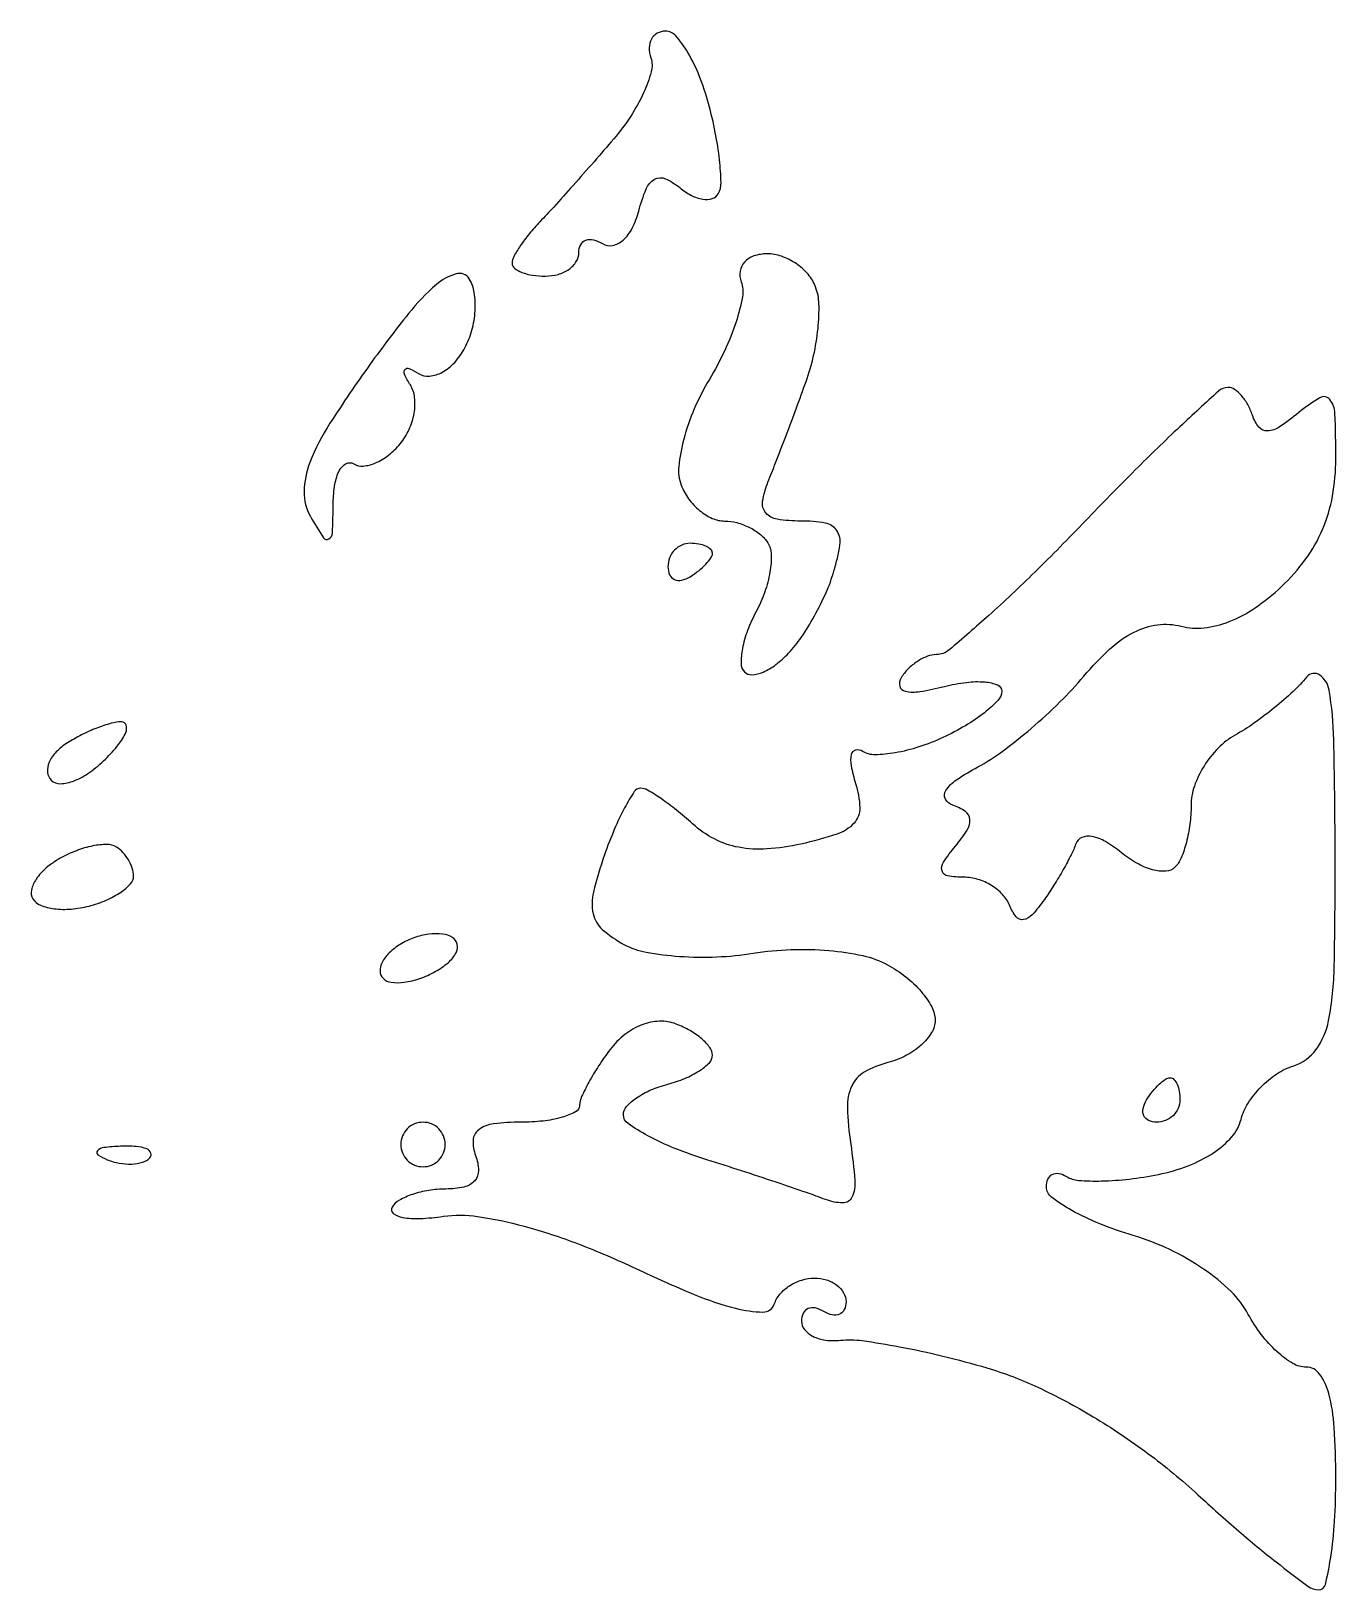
# Model space of a CAD drawing. Extents: x 0 to 102, y 0 to 135.
# Drawn here: x 96.56 to 101.52, y 88.49 to 94.41 of the extents above; entities that cross this region are included whole.
import ezdxf

# ---------------------------------------------------------------- set-up
doc = ezdxf.new("R2010")
doc.units = 0
doc.header["$MEASUREMENT"] = 0

msp = doc.modelspace()

# ---------------------------------------------------------------- linework, layer by layer
for points in [[(98.972531, 94.4136, 0.126175), (98.941243, 94.405577, 0.143625), (98.919472, 94.38372, 0.123967), (98.910997, 94.350734, 0.081819), (98.917206, 94.311882, -0.148448), (98.918636, 94.25897, -0.040616), (98.889774, 94.179638, -0.037308), (98.840655, 94.090721, -0.031398), (98.776206, 94.004528, -0.003053), (98.701489, 93.917763, -0.002599), (98.621615, 93.827102, -0.002619), (98.548055, 93.745345, -0.007401), (98.49555, 93.689289, 0.020231), (98.455066, 93.643782, 0.024158), (98.420864, 93.597681, 0.023951), (98.396207, 93.55674, 0.124181), (98.3898, 93.531343, 0.234203), (98.398982, 93.512815, 0.071771), (98.427077, 93.497201, 0.0548), (98.468099, 93.48653, 0.036265), (98.5167, 93.483, 0.06887), (98.565203, 93.489713, 0.085131), (98.606323, 93.509318, 0.099915), (98.633818, 93.538428, 0.140337), (98.6436, 93.572593, -0.119127), (98.650767, 93.602246, -0.186741), (98.670124, 93.619475, -0.153227), (98.699364, 93.621055, -0.076012), (98.733894, 93.606381, 0.191289), (98.772043, 93.599614, 0.133559), (98.81148, 93.619547, 0.092016), (98.846518, 93.665282, 0.053663), (98.871128, 93.730071, -0.033569), (98.899221, 93.814032, -0.167091), (98.931574, 93.850836, -0.23754), (98.97227, 93.852959, -0.069712), (99.027102, 93.819075, 0.052314), (99.071588, 93.789405, 0.082266), (99.115097, 93.775011, 0.114173), (99.150698, 93.777579, 0.193791), (99.173548, 93.796142, 0.133604), (99.183843, 93.838191, 0.020657), (99.178057, 93.924621, 0.021795), (99.162184, 94.028426, 0.017408), (99.136361, 94.13865, 0.028378), (99.101272, 94.243943, 0.039757), (99.057464, 94.332833, 0.0451), (99.011842, 94.395734, 0.216582)], [(99.358305, 93.5676, 0.08039), (99.309042, 93.559628, 0.126533), (99.27322, 93.536536, 0.148753), (99.256533, 93.50209, 0.127511), (99.260484, 93.46185, -0.135395), (99.265261, 93.403977, -0.03201), (99.240981, 93.309199, -0.030652), (99.197884, 93.200057, -0.026043), (99.139629, 93.090688, 0.033909), (99.082401, 92.979056, 0.036274), (99.042263, 92.863162, 0.038964), (99.023069, 92.759445, 0.118428), (99.032346, 92.688838, 0.066474), (99.060787, 92.636674, 0.062227), (99.102474, 92.592479, 0.066548), (99.150505, 92.56254, 0.106525), (99.197558, 92.5524, -0.065113), (99.244525, 92.546258, -0.051936), (99.292304, 92.528062, -0.053434), (99.333716, 92.50126, -0.084209), (99.361619, 92.469548, -0.134054), (99.374677, 92.425318, -0.047065), (99.369769, 92.35869, -0.042625), (99.350168, 92.282807, -0.038373), (99.317458, 92.208503, 0.032143), (99.284698, 92.136528, 0.043153), (99.265136, 92.067622, 0.049802), (99.259964, 92.010849, 0.196658), (99.27326, 91.97914, 0.218148), (99.301458, 91.96866, 0.081875), (99.343416, 91.9788, 0.061527), (99.392146, 92.006922, 0.041167), (99.440235, 92.049836, 0.041443), (99.488737, 92.110175, 0.022134), (99.53879, 92.191818, 0.021886), (99.582824, 92.28026, 0.031722), (99.613121, 92.36205, 0.034499), (99.635822, 92.462449, 0.187475), (99.624018, 92.515927, 0.206159), (99.580185, 92.544413, 0.042439), (99.48625, 92.5524, -0.038015), (99.397341, 92.55917, -0.182432), (99.353829, 92.583673, -0.218372), (99.341819, 92.627579, -0.055581), (99.362302, 92.70045, 0.004101), (99.391192, 92.773445, 0.001649), (99.429529, 92.873662, 0.001631), (99.470117, 92.981888, 0.002064), (99.506898, 93.082209, 0.03165), (99.535713, 93.180925, 0.030034), (99.552456, 93.284231, 0.031415), (99.555977, 93.377306, 0.085561), (99.5432, 93.441759, 0.085737), (99.514529, 93.489866, 0.066268), (99.468968, 93.530634, 0.066028), (99.414136, 93.558192, 0.08366)], [(98.227052, 93.47256, 0.338581), (98.17711, 93.491603, 0.106147), (98.102205, 93.450669, 0.046515), (97.996283, 93.340597, 0.01256), (97.849954, 93.147352, 0.012762), (97.69785, 92.923809, 0.049567), (97.621665, 92.774896, 0.088053), (97.599352, 92.66379, 0.138461), (97.623526, 92.570151, 0.011987), (97.673442, 92.489061, 0.400315), (97.693731, 92.484236, 0.255283), (97.707221, 92.506597, 0.007444), (97.710427, 92.620843, -0.037388), (97.716745, 92.692517, -0.079538), (97.73428, 92.745185, -0.150407), (97.759439, 92.770683, -0.267919), (97.788014, 92.769824, 0.161985), (97.824277, 92.761242, 0.079511), (97.8708, 92.772996, 0.065773), (97.920121, 92.802395, 0.052347), (97.964497, 92.845726, 0.06606), (97.99861, 92.900039, 0.064344), (98.017755, 92.961853, 0.069664), (98.019708, 93.021491, 0.112271), (98.003312, 93.069366, -0.026048), (97.981123, 93.109839, -0.272352), (97.98262, 93.127964, -0.35742), (97.997748, 93.132152, -0.034285), (98.034084, 93.113002, 0.161717), (98.07613, 93.103028, 0.104408), (98.124431, 93.117747, 0.083273), (98.171784, 93.155265, 0.060877), (98.210452, 93.210239, 0.056135), (98.237252, 93.277485, 0.051018), (98.249542, 93.351224, 0.054349), (98.246411, 93.420141, 0.100231)], [(101.110556, 93.06, 0.186321), (101.074308, 93.046007, 0.003775), (100.927631, 92.910892, 0.008379), (100.758106, 92.746939, 0.005468), (100.567796, 92.5524, -0.007641), (100.375861, 92.357898, -0.011319), (100.201278, 92.193907, -0.006657), (100.051252, 92.06281, -0.178061), (100.002283, 92.0448, 0.092475), (99.967787, 92.038365, 0.053028), (99.930022, 92.018953, 0.050506), (99.894918, 91.990467, 0.058719), (99.868204, 91.956809, 0.205529), (99.863434, 91.924846, 0.286058), (99.883931, 91.905508, 0.090659), (99.939755, 91.904489, 0.020836), (100.032411, 91.92368, -0.02972), (100.116167, 91.939483, -0.05214), (100.186596, 91.941094, -0.076408), (100.234511, 91.929682, -0.307566), (100.25034, 91.905921, -0.190713), (100.236305, 91.871384, -0.035151), (100.184449, 91.824259, -0.033297), (100.11229, 91.774809, -0.024901), (100.026957, 91.729902, -0.030151), (99.935691, 91.694045, -0.035566), (99.845635, 91.671723, -0.038314), (99.768708, 91.664372, -0.144049), (99.722453, 91.677046, 0.191209), (99.695132, 91.681897, 0.295656), (99.678605, 91.665643, 0.104101), (99.678114, 91.622352, 0.02781), (99.695372, 91.555249, -0.068502), (99.711055, 91.46418, -0.194682), (99.689337, 91.404832, -0.13048), (99.624233, 91.362554, -0.025068), (99.487253, 91.325185, -0.036333), (99.358351, 91.30655, -0.064115), (99.251152, 91.312679, -0.073153), (99.158946, 91.344388, -0.064665), (99.075407, 91.40233, 0.014953), (99.01479, 91.453976, 0.019179), (98.955904, 91.497582, 0.017322), (98.904918, 91.529862, 0.133221), (98.877865, 91.5372, 0.253188), (98.854412, 91.524511, 0.020914), (98.817667, 91.4628, 0.023974), (98.77841, 91.380971, 0.015986), (98.741059, 91.283924, 0.022957), (98.698991, 91.142704, 0.114635), (98.697732, 91.060622, 0.16007), (98.732766, 91.00088, 0.057958), (98.814539, 90.944069, 0.077427), (98.899373, 90.914361, 0.02842), (99.02572, 90.898423, 0.027359), (99.16808, 90.896437, 0.029462), (99.306283, 90.910255, -0.030567), (99.449729, 90.924278, -0.030503), (99.593915, 90.920723, -0.032507), (99.722489, 90.901208, -0.069053), (99.816727, 90.866433, -0.045154), (99.885769, 90.821037, -0.047659), (99.944186, 90.764715, -0.052681), (99.984324, 90.70644, -0.125118), (99.9972, 90.65579, -0.138682), (99.983877, 90.608679, -0.072277), (99.944452, 90.561444, -0.062985), (99.886304, 90.52122, -0.055956), (99.817633, 90.494776, 0.066144), (99.728311, 90.458282, 0.15713), (99.680515, 90.405843, 0.115757), (99.664151, 90.323823, 0.028047), (99.676615, 90.185176, -0.016049), (99.692401, 90.046853, -0.127259), (99.681491, 89.983911, -0.298367), (99.646478, 89.961661, -0.088984), (99.581231, 89.974298, 0.009006), (99.509231, 90.000645, 0.002392), (99.39345, 90.040045, 0.002426), (99.261333, 90.083589, 0.002496), (99.13005, 90.125429, -0.019339), (99.008506, 90.168726, -0.028555), (98.905992, 90.216735, -0.027761), (98.830373, 90.263157, -0.245966), (98.8128, 90.296719, -0.186213), (98.824656, 90.327449, -0.058245), (98.862503, 90.360511, -0.04911), (98.917235, 90.390662, -0.037417), (98.982, 90.412887, 0.034154), (99.046776, 90.434646, 0.045987), (99.101497, 90.463431, 0.054126), (99.139591, 90.494508, 0.197079), (99.1512, 90.522816, 0.16209), (99.141568, 90.551748, 0.054362), (99.110766, 90.58472, 0.047331), (99.066228, 90.616261, 0.03882), (99.013551, 90.641318, 0.10089), (98.950028, 90.651916, 0.083139), (98.882598, 90.638128, 0.07562), (98.817882, 90.6012, 0.063128), (98.762442, 90.54462, 0.017565), (98.71881, 90.482722, 0.019898), (98.68152, 90.420383, 0.019536), (98.65425, 90.365373, 0.094979), (98.646291, 90.33165, -0.268238), (98.630718, 90.307167, -0.05085), (98.579603, 90.286838, -0.042075), (98.507746, 90.272809, -0.027186), (98.423049, 90.2682, 0.029975), (98.319844, 90.262007, 0.129766), (98.263284, 90.239551, 0.223804), (98.241954, 90.199981, 0.105503), (98.251194, 90.1413, -0.084583), (98.262357, 90.085555, -0.191223), (98.247886, 90.045788, -0.158031), (98.207146, 90.021894, -0.054296), (98.138338, 90.0144, 0.039339), (98.073359, 90.00928, 0.042426), (98.011662, 89.994045, 0.046552), (97.961693, 89.971736, 0.12674), (97.933961, 89.945108, 0.385529), (97.938234, 89.921935, 0.120064), (97.973581, 89.906424, 0.055547), (98.040592, 89.90216, 0.024579), (98.128975, 89.910723, -0.074213), (98.258958, 89.910408, -0.028626), (98.435877, 89.873103, -0.025442), (98.640725, 89.806143, -0.018772), (98.860107, 89.712266, 0.012016), (99.081621, 89.613916, 0.03576), (99.239032, 89.561345, 0.057662), (99.34325, 89.547121, 0.328476), (99.38625, 89.57745, -0.099048), (99.407778, 89.61512, -0.070371), (99.444656, 89.647051, -0.067531), (99.49068, 89.668621, -0.075997), (99.53895, 89.676, -0.073123), (99.584747, 89.669266, -0.087712), (99.623594, 89.649682, -0.100542), (99.649564, 89.620573, -0.132785), (99.6588, 89.586407, -0.108972), (99.652177, 89.556379, -0.182303), (99.633949, 89.538491, -0.161196), (99.606526, 89.535859, -0.082592), (99.5742, 89.5491, 0.081412), (99.541869, 89.562432, 0.159857), (99.514451, 89.560002, 0.183154), (99.496239, 89.542422, 0.110647), (99.4896, 89.51279, 0.172307), (99.501157, 89.48025, 0.107819), (99.53309, 89.454771, 0.083148), (99.581015, 89.440326, 0.057837), (99.63765, 89.439687, -0.060089), (99.719872, 89.43839, -0.012622), (99.862101, 89.415285, -0.01306), (100.026726, 89.379783, -0.012039), (100.193839, 89.334861, -0.038059), (100.388267, 89.261065, -0.025556), (100.598069, 89.149176, -0.024543), (100.806129, 89.009833, -0.025889), (100.995695, 88.853072, 0.007696), (101.151288, 88.714574, 0.011218), (101.292938, 88.597782, 0.00691), (101.414117, 88.505038, 0.161234), (101.454706, 88.4916, 0.346937), (101.480376, 88.511849, 0.020471), (101.50082, 88.615856, 0.023787), (101.515294, 88.752436, 0.014506), (101.52, 88.9146, 0.015462), (101.513982, 89.109163, 0.049623), (101.49322, 89.237, 0.090425), (101.458081, 89.311537, 0.242044), (101.407396, 89.3376, -0.135917), (101.35661, 89.351665, -0.049817), (101.296324, 89.396542, -0.044792), (101.236815, 89.461478, -0.040245), (101.187405, 89.538253, 0.077648), (101.121676, 89.625368, 0.042256), (101.017633, 89.710362, 0.03922), (100.889419, 89.784132, 0.038171), (100.75011, 89.837749, -0.022472), (100.623734, 89.881889, -0.032559), (100.517111, 89.932877, -0.033973), (100.439792, 89.983432, -0.235145), (100.4202, 90.022789, -0.099175), (100.426059, 90.052035, -0.176259), (100.442499, 90.069884, -0.169162), (100.467134, 90.073415, -0.090443), (100.496111, 90.06207, 0.121066), (100.54216, 90.047186, 0.02352), (100.630142, 90.04502, 0.02375), (100.73541, 90.05239, 0.020004), (100.845786, 90.069907, 0.04219), (100.958993, 90.102672, 0.055012), (101.054789, 90.152054, 0.06431), (101.124481, 90.212482, 0.118615), (101.15971, 90.278228, -0.077323), (101.186889, 90.340743, -0.052722), (101.235091, 90.401609, -0.052154), (101.295724, 90.451798, -0.070086), (101.359934, 90.482599, 0.160927), (101.445112, 90.544241, 0.10977), (101.492761, 90.654912, 0.042521), (101.514063, 90.861166, 0.005346), (101.517309, 91.310251, 0.004488), (101.512196, 91.721317, 0.035714), (101.494604, 91.910313, 0.202756), (101.458753, 91.966953, 0.389569), (101.40961, 91.9602, -0.032178), (101.357405, 91.904788, -0.01712), (101.286318, 91.842865, -0.016973), (101.209057, 91.784322, -0.025236), (101.137351, 91.738962, 0.069774), (101.073379, 91.690037, 0.054927), (101.01923, 91.621526, 0.056138), (100.982461, 91.544809, 0.083891), (100.9701, 91.471656, -0.03196), (100.965572, 91.400891, -0.031967), (100.952062, 91.331285, -0.033699), (100.932333, 91.272341, -0.097865), (100.908694, 91.236689, -0.189697), (100.874649, 91.221677, -0.076958), (100.823408, 91.227507, -0.061171), (100.763725, 91.251975, -0.044742), (100.704587, 91.292494, 0.039148), (100.64513, 91.334215, 0.086103), (100.593363, 91.353808, 0.146166), (100.555021, 91.349952, 0.21324), (100.531967, 91.3257, -0.03197), (100.514372, 91.284523, -0.011712), (100.484499, 91.228674, -0.011555), (100.448907, 91.168988, -0.013581), (100.412384, 91.1142, -0.028561), (100.366176, 91.056143, -0.172494), (100.332902, 91.037973, -0.274291), (100.305157, 91.048965, -0.068282), (100.279809, 91.09305, 0.094221), (100.253699, 91.133486, 0.065392), (100.211256, 91.167736, 0.063195), (100.159676, 91.190903, 0.074115), (100.106691, 91.1988, -0.041368), (100.044802, 91.203929, -0.294128), (100.023559, 91.223228, -0.216661), (100.029055, 91.256122, -0.025117), (100.074972, 91.317473, 0.03197), (100.119227, 91.378322, 0.159569), (100.129468, 91.418696, 0.22922), (100.112378, 91.448635, 0.070036), (100.064406, 91.472498, -0.193582), (100.036463, 91.496235, -0.272503), (100.037991, 91.528124, -0.099808), (100.078812, 91.569474, -0.025378), (100.159968, 91.618358, 0.036662), (100.25247, 91.676958, 0.017527), (100.362556, 91.764718, 0.017271), (100.47164, 91.864847, 0.023537), (100.562295, 91.962829, -0.032462), (100.661842, 92.066646, -0.067033), (100.753981, 92.130718, -0.086476), (100.842973, 92.158367, -0.096419), (100.932565, 92.152667, 0.092439), (101.019348, 92.146458, 0.065711), (101.114216, 92.170092, 0.056174), (101.213322, 92.222652, 0.038603), (101.312563, 92.302417, 0.046546), (101.405138, 92.407208, 0.056957), (101.469681, 92.520784, 0.056418), (101.507352, 92.6469, 0.044415), (101.52, 92.789006, 0.009526), (101.516713, 92.961527, 0.160673), (101.49707, 93.014235, 0.374294), (101.45947, 93.021044, 0.038249), (101.379342, 92.964609, -0.024158), (101.306377, 92.910082, -0.134492), (101.260501, 92.894568, -0.241964), (101.22798, 92.908939, -0.089044), (101.203092, 92.95425, 0.045249), (101.185262, 92.994709, 0.053382), (101.161228, 93.028936, 0.061763), (101.134951, 93.052384, 0.152465)], [(99.0666, 92.4678, 0.105053), (99.03432, 92.460942, 0.099167), (99.006851, 92.441482, 0.09642), (98.98844, 92.412407, 0.093332), (98.982, 92.378207, 0.108972), (98.988623, 92.348179, 0.182303), (99.006851, 92.330291, 0.161196), (99.034274, 92.327659, 0.082592), (99.0666, 92.3409, 0.029505), (99.098983, 92.363657, 0.035638), (99.126349, 92.388786, 0.038439), (99.145655, 92.412665, 0.151918), (99.1512, 92.430493, 0.210953), (99.144901, 92.444759, 0.081139), (99.126349, 92.456841, 0.061769), (99.098989, 92.465064, 0.042167)], [(96.906279, 91.789705, 0.065064), (96.8664, 91.783848, 0.023657), (96.812107, 91.76567, 0.022986), (96.753885, 91.739925, 0.025409), (96.70025, 91.709704, 0.058289), (96.657285, 91.674934, 0.091488), (96.630868, 91.635609, 0.124167), (96.624757, 91.598217, 0.176889), (96.638814, 91.567986, 0.211086), (96.673559, 91.554536, 0.081089), (96.725329, 91.565492, 0.061728), (96.785468, 91.597854, 0.042131), (96.844843, 91.647986, 0.026521), (96.894224, 91.702903, 0.067675), (96.921883, 91.748609, 0.175591), (96.923625, 91.776941, 0.337073)], [(96.886343, 91.313745, 0.142133), (96.851052, 91.323558, 0.046421), (96.796774, 91.317895, 0.041898), (96.734523, 91.299963, 0.036513), (96.673064, 91.271239, 0.047646), (96.619657, 91.234274, 0.069536), (96.581496, 91.191744, 0.092053), (96.563641, 91.150535, 0.197212), (96.569205, 91.116943, 0.162388), (96.59826, 91.092705, 0.06165), (96.650073, 91.079466, 0.052682), (96.714512, 91.078066, 0.043089), (96.782484, 91.089709, 0.036294), (96.847221, 91.111763, 0.04806), (96.901922, 91.141429, 0.056893), (96.939829, 91.17379, 0.189854), (96.9516, 91.203674, 0.080583), (96.946788, 91.233337, 0.05343), (96.932431, 91.264775, 0.052447), (96.911307, 91.29315, 0.068224)], [(98.163975, 90.970011, 0.114012), (98.125194, 90.983144, 0.057444), (98.073267, 90.982351, 0.052653), (98.017084, 90.968885, 0.053331), (97.965211, 90.944018, 0.052046), (97.923124, 90.911517, 0.084714), (97.896226, 90.875405, 0.120342), (97.888266, 90.84166, 0.196864), (97.899455, 90.814945, 0.168224), (97.930735, 90.799755, 0.062275), (97.980387, 90.800036, 0.052794), (98.03904, 90.814111, 0.042322), (98.098219, 90.840938, 0.048021), (98.147847, 90.875342, 0.099698), (98.17698, 90.91212, 0.16913), (98.181466, 90.944883, 0.207458)], [(100.890493, 90.4374, -0.210953), (100.904759, 90.431101, -0.081139), (100.916841, 90.412549, -0.061769), (100.925064, 90.385189, -0.042167), (100.9278, 90.3528, -0.105053), (100.920942, 90.32052, -0.099167), (100.901482, 90.293051, -0.09642), (100.872407, 90.27464, -0.093332), (100.838207, 90.2682, -0.108972), (100.808179, 90.274823, -0.182303), (100.790291, 90.293051, -0.161196), (100.787659, 90.320474, -0.082592), (100.8009, 90.3528, -0.029505), (100.823657, 90.385183, -0.035638), (100.848786, 90.412549, -0.038439), (100.872665, 90.431855, -0.151918)], [(98.0514, 90.2682, 0.099038), (98.019113, 90.261741, 0.097945), (97.991651, 90.243349, 0.097945), (97.973259, 90.215887, 0.099038), (97.9668, 90.1836, 0.099038), (97.973259, 90.151313, 0.097945), (97.991651, 90.123851, 0.097945), (98.019113, 90.105459, 0.099038), (98.0514, 90.099, 0.099038), (98.083687, 90.105459, 0.097945), (98.111149, 90.123851, 0.097945), (98.129541, 90.151313, 0.099038), (98.136, 90.1836, 0.099038), (98.129541, 90.215887, 0.097945), (98.111149, 90.243349, 0.097945), (98.083687, 90.261741, 0.099038)], [(96.90225, 90.176921, 0.018894), (96.839111, 90.171926, 0.168741), (96.814428, 90.15997, 0.470617), (96.815887, 90.144552, 0.054073), (96.851137, 90.125809, 0.051402), (96.897403, 90.112608, 0.05415), (96.944572, 90.109442, 0.060344), (96.985629, 90.116139, 0.126455), (97.013287, 90.132488, 0.296942), (97.017197, 90.151003, 0.208169), (97.001754, 90.166624, 0.077125), (96.961147, 90.175991, 0.028489)]]:
    msp.add_lwpolyline(points, format="xyb", close=True)

doc.saveas('drawing.dxf')
